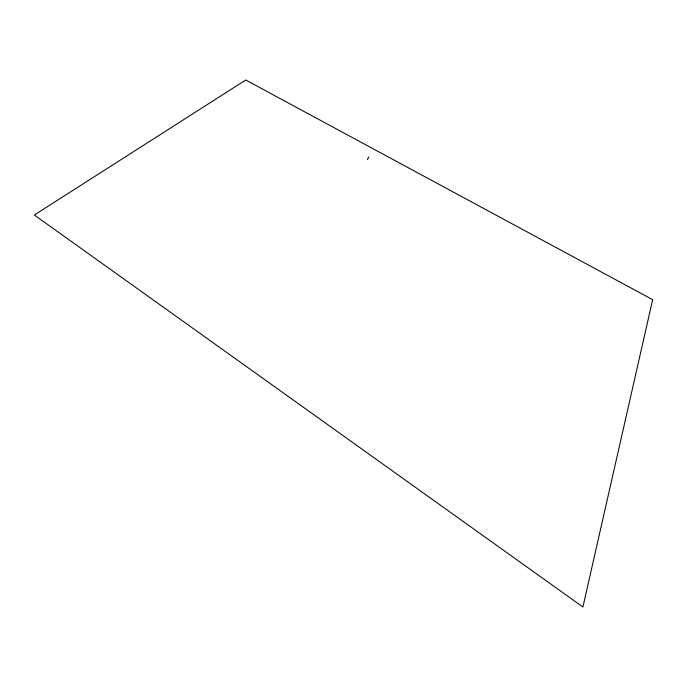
<?xml version="1.0" encoding="UTF-8"?>
<svg xmlns="http://www.w3.org/2000/svg" width="687" height="687" viewBox="0 0 687 687"><rect width="100%" height="100%" fill="white"/><g stroke="black" fill="none" stroke-linecap="round" stroke-linejoin="round"><path stroke-width="1.03" d="M367.451 159.599L368.773 156.885M652.65 299.678L582.911 606.999L34.35 215.014L245.731 80.001L652.65 299.678"/></g></svg>
